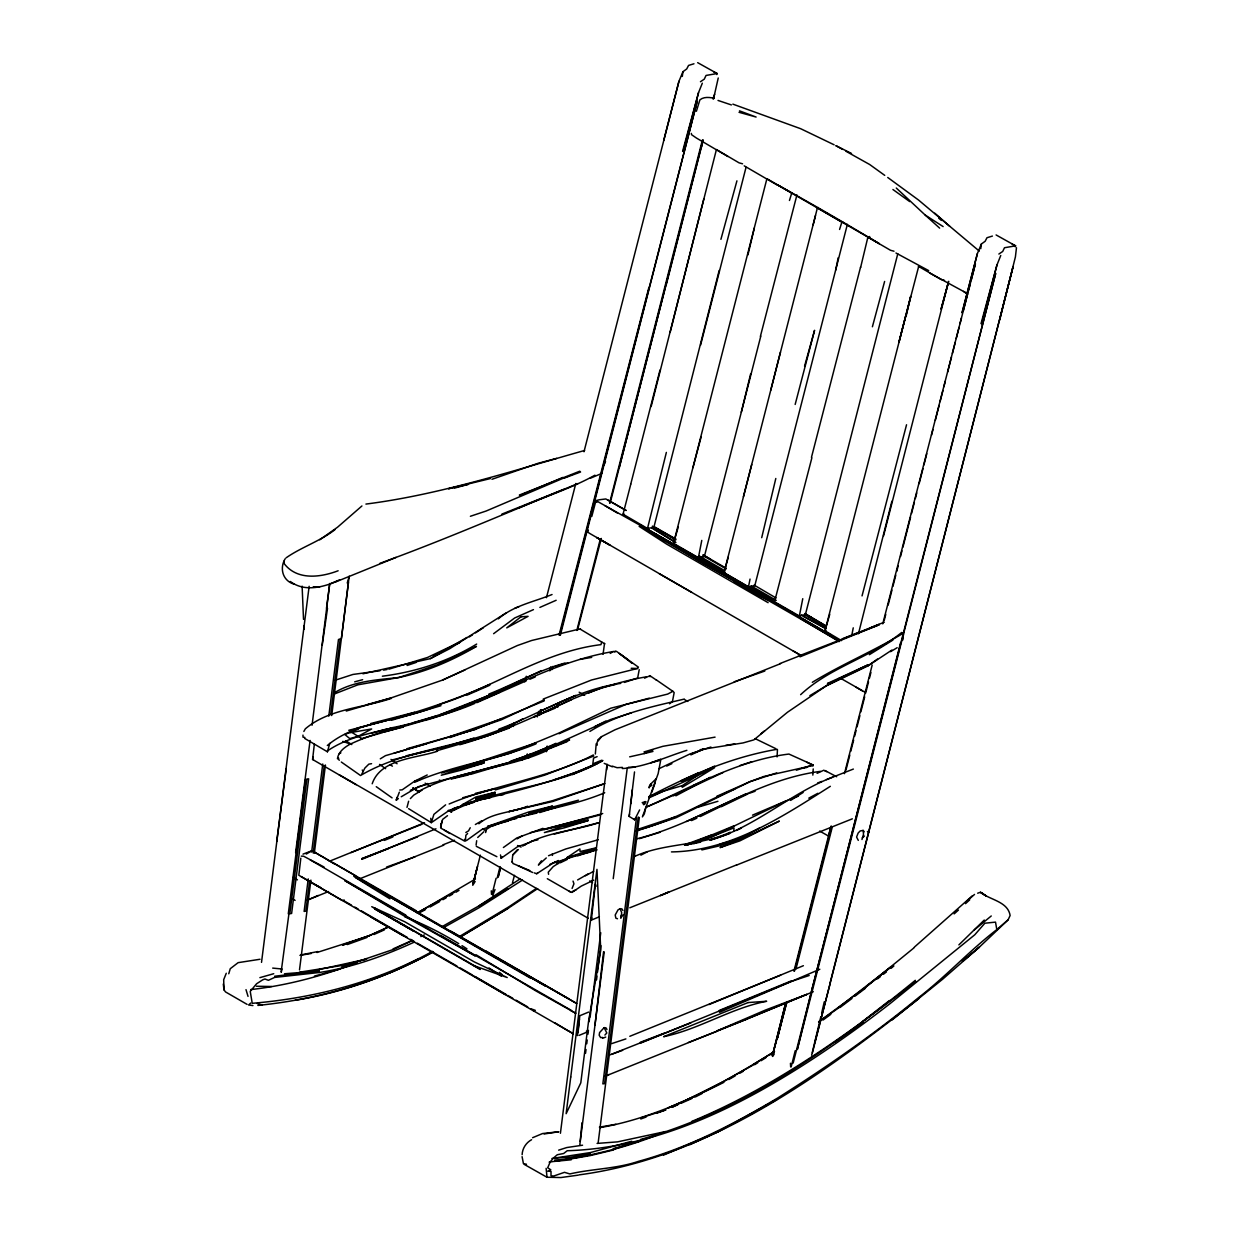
<?xml version="1.0" encoding="UTF-8"?>
<svg xmlns="http://www.w3.org/2000/svg" width="1240" height="1240" viewBox="0 0 1240 1240"><rect width="100%" height="100%" fill="white"/><g stroke="black" fill="none" stroke-linecap="round" stroke-linejoin="round"><path stroke-width="1.5" d="M637.251 678.125L624.449 682.418M623.069 914.81L620.868 917.91L620.884 916.066M903.433 635.361L903.449 633.64L901.666 632.493C870.542 657.603 829.948 667.213 800.621 694.679M812.944 765.933L812.96 764.894L788.935 754.06C737.475 760.306 692.726 786.811 646.025 807.163M440.897 826.708L441.874 821.144M606.949 1029.464L605.972 1027.851L604.159 1027.635L606.81 1032.982L604.918 1035.028M622.929 910.516L621.938 908.904L620.124 908.672L621.705 912.779L620.868 917.91M699.329 774.24L682.279 785.649L682.232 787.307L714.643 767.684L649.062 797.847M476.082 845.029L476.687 840.72M546.127 1168.328L547.011 1177.256L560.899 1177.551L578.104 1175.163M248.031 996.387L246.001 989.644M577.406 1035.617L579.824 1015.715L588.613 1012.088M432.481 951.375C377.038 981.925 314.728 998.091 252.231 1003.315L250.232 991.38L256.587 983.77L262.725 979.832L264.926 978.995L268.382 980.313L274.598 977.43L319.067 972.516L319.161 970.998L284.471 973.772M812.836 775.109L813.223 768.924M809.178 975.508L791.229 981.46L719.603 1010.863L719.51 1012.305L819.826 969.246M579.452 1019.048L578.042 1032.657M733.786 830.846L734.034 827.855L693.951 843.603M711.249 837.093L786.284 800.808L798.436 796.142M579.87 1144.505L581.979 1122.804M589.186 1021.667L589.822 1014.924M633.966 819.299L634.648 819.779L629.176 816.416L634.524 771.931M512.275 861.676L512.957 863.521L529.806 870.558M495.736 824.414L481.988 829.421L466.55 840.503L464.411 840.968L440.867 828.165L440.944 823.779M630.865 803.691L632.338 789.756M309.147 586.288L261.516 962.364M313.472 759.841L312.589 759.438L314.34 744.202M606.639 769.978L607.244 764.367M613.242 878.679L627.254 767.963M485.661 832.567L485.971 829.762L491.924 825.747L519.436 816.835M331.716 715.542L349.2 576.228L347.231 583.033M777.062 756.896L777.464 749.596M560.418 1133.283L606.98 764.584M902.89 639.918L903.247 636.88M326.492 608.236L329.747 583.466L312.062 725.23M596.207 743.736L595.339 754.013M341.45 638.368L348.456 582.505M286.269 768.568L276.69 841.526M305.505 779.542L288.285 913.849M300.824 858.173L298.825 875.254L342.364 900.504M322.757 763.995L311.628 852.066M328.801 716.115L338.474 639.514L340.225 638.864L330.739 714.085M308.233 878.881L304.126 911.431L305.846 911.137L309.644 881.129M313.193 852.996L324.26 765.483M310.915 880.09L299.507 969.851M314.309 853.229L325.454 765.018M585.528 1053.349L586.024 1049.521M586.737 1043.785L587.218 1039.957M587.946 1034.207L588.427 1030.378M590.132 1016.971L600.749 932.728M596.533 979.879L597.014 976.066M597.494 972.269L600.857 945.609M603.57 951.762L594.968 1025.279M580.258 1141.42L604.221 951.995M636.461 817.718L602.841 1083.899L604.562 1083.59L638.244 816.959M598.222 1142.303L639.329 817.47M302.963 735.103L303.025 737.196L304.87 737.413M281.139 972.036L288.92 913.865M660.75 759.841L658.146 773.636L642.413 816.912M295.601 852.577L310.093 740.435M522.133 1154.688C522.35 1148.457 526.101 1142.66 531.572 1139.715M588.349 530.085L587.915 532.255L590.147 533.696L800.234 655.061M682.31 76.415L682.946 71.703L686.712 68.96L688.557 65.425L693.966 63.782M980.747 248.713L981.382 244.001L985.149 241.273L986.978 237.724L992.403 236.081M440.572 827.375L442.618 819.408L447.5 815.672M604.531 643.343L603.058 654.332M629.176 816.416L629.517 813.982M322.245 645.125L327.5 608.329M285.154 558.79C279.233 568.587 282.89 581.079 294.392 584.241M599.4 916.779L591.356 920.096L591.697 917.755M312.589 759.438L313.007 756.865M465.403 840.643L465.884 835.218L467.62 833.543M281.341 972.036L281.914 968.952M637.779 677.319L639.22 669.662M718.239 77.996L713.496 98.983M789.446 200.477L791.755 193.037L766.909 178.684L673.521 543.353L698.384 557.706L701.778 540.408M811.875 457.824L774.519 601.803L799.366 616.001L802.76 598.703M851.896 634.771L853.244 627.843M847.37 224.363L754.742 585.869L748.48 586.768L750.045 579.08M835.667 270.227L838.193 257.734M861.971 839.527L863.521 834.241L863.118 830.397L860.141 830.986L858.158 833.016L856.577 837.062L858.297 840.363M396.909 797.382L396.304 800.188L399.327 792.189M702.321 83.189L698.538 92.628L683.178 151.543M906.223 315.751L910.656 296.484L898.985 342.07L918.793 265.964M811.626 1055.178L820.818 1016.754M821.686 1013.002L824.274 1001.78M1000.758 255.487L996.976 264.926L981.615 323.841M666.361 452.414L647.497 528.472L623.038 514.197L630.788 484.158M644.366 813.765L645.808 807.581M775.806 478.485L761.716 537.679M514.476 875.347L512.476 882.74M747.937 254.913L754.323 228.005M812.463 1052.636L1013.096 266.585L829.793 984.111M860.576 267.623L867.891 237.135L869.69 236.53M651.155 406.534L716.425 149.544L739.056 162.843L742.543 163.788M670.158 332.304L703.839 198.865M741.303 412.222L750.634 373.876M500.449 867.798L498.17 877.083L500.557 867.752M786.144 1002.804L777.511 1038.082L786.532 1002.633M477.214 867.411L473.184 883.5L480.361 855.182M492.048 894.396L496.062 878.308M647.497 528.472L653.868 527.341L719.154 270.506M791.197 1066.819L795.212 1050.729M497.256 877.843L500.077 866.574M666.407 284.255L703.158 140.105M701.282 147.576L703.126 140.228M714.659 94.287L712.907 98.812M813.177 224.719L817.377 207.901L818.354 207.545M891.885 501.255L858.437 633.779M999.719 319.889L1015.405 256.913L1016.474 247.737M580.351 629.222L604.779 643.839M785.618 1003.238L772.659 1054.604M785.695 1002.865L772.318 1056.015L787.028 1001.718M473.075 883.934L477.509 866.435M815.486 215.512L724.021 572.648L748.48 586.768M770.722 390.321L780.441 352.175M883.531 535.975L948.631 281.325L941.052 309.178L948.197 283.014M793.166 1063.052L900.596 642.739M663.726 140.43L678.947 81.313L682.946 71.703M583.994 451.748L678.947 81.313M682.589 151.327L698.538 92.628M538.47 715.356L539.415 711.636M549.894 670.669L550.839 666.95L549.8 670.623M560.387 635.097L697.252 101.091L559.721 635.19M702.382 140.074L609.568 503.114M619.333 467.418L666.159 284.363M702.77 140.88L610.189 502.99M630.773 484.003L659.99 370.078M700.569 345.154L746.031 167.323M760.802 336.102L704.367 556.496L698.384 557.706M884.616 281.449L872.402 326.771M897.776 253.828L805.334 614.792L799.366 616.001M862.048 595.898L906.548 424.762M962.163 312.728L977.384 253.611L981.382 244.001M793.926 971.215L831.048 826.088M844.455 773.667L872.185 665.058M882.756 623.86L975.399 263.763M977.384 253.611L962.023 312.604M794.623 970.874L831.575 826.382M845.974 770.071L849.803 755.067M850.764 751.316L853.647 740.048M854.608 736.296L856.049 730.67M857.01 726.919L859.878 715.65M860.839 711.9L864.683 696.88M865.644 693.129L868.527 681.876M869.473 678.125L870.914 672.483M931.535 435.132L932.961 429.552M935.332 420.267L939.13 405.403M940.075 401.683L942.927 390.538M943.873 386.818L945.298 381.254M947.67 371.969L951.468 357.104M952.413 353.385L955.265 342.24M956.211 338.52L959.062 327.376M960.008 323.656L961.434 318.091M884.337 620L885.763 614.389M888.15 605.043L891.963 590.101M892.924 586.365L895.776 575.159M896.737 571.423L898.163 565.827M900.55 556.481L901.976 550.87M902.937 547.135L910.563 517.25M911.524 513.515L914.376 502.308M915.337 498.573L916.763 492.962M919.15 483.631L922.963 468.689M923.924 464.938L926.776 453.732M796.002 968.797L832.226 827.235M981.026 323.625L996.976 264.926M513.314 726.47L514.275 722.75M524.814 681.83L526.256 676.25M546.452 597.68L575.81 483.461M648.908 287.37L559.054 635.144M539.075 715.356L540.516 709.776M528.767 757.935L529.728 754.214M539.772 715.201L541.214 709.621M546.003 750.076L546.964 746.341M557.086 707.11L558.046 703.375M576.832 630.447L600.423 538.687M546.39 751.704L547.351 747.968M557.954 706.816L558.914 703.08M577.452 630.308L601.292 538.454M743.411 496.791L751.719 464.535M811.456 457.389L860.576 267.019M963.341 310.635L967.68 293.787M968.641 290.051L970.083 284.425M971.06 280.69L975.399 263.826M905.913 315.239L825.003 630.804L841.526 640.615M814.742 1042.871L830.025 983.971M546.267 750.029L547.243 746.279M557.519 707.017L558.496 703.282M795.166 404.442L814.572 330.305L804.559 366.219M796.933 194.928L760.384 336.412M591.79 516.46L595.975 500.588L599.23 499.782L605.802 498.961L626.029 510.415M692.943 467.713L701.143 436.883M526.271 757.64L527.264 753.936M537.277 716.921L538.78 711.357M736.932 180.839L720.921 239.32M831.033 826.925L828.429 835.993L819.655 831.079M728.298 557.116L724.021 572.648L724.966 572.214M601.679 642.041L600.951 644.645C543.136 651.682 494.977 686.789 440.51 704.15C404.364 721.664 358.81 719.061 327.313 745.519M678.296 526.845L673.521 543.353L674.482 543.058M829.762 614.296L825.003 630.804L825.949 630.509M228.764 973.757L230.253 968.719L238.111 962.659L260.012 959.264M551.862 669.678L552.854 666.423M696.4 111.259L699.871 99.882C703.762 96.581 709.59 97.231 714.225 98.317M839.573 229.462L841.867 222.1L842.921 222.162M337.683 757.904L339.264 760.29M651.775 792.283L655.123 782.952M492.822 895.327L494.993 889.545M517.282 849.834L512.755 854.918L511.996 862.265M458.552 806.852L448.307 811.007L431.318 822.663L433.892 814.37L445.625 804.837M716.782 74.54L717.169 73.547L697.671 62.651M1015.219 246.838L1015.607 245.846L996.107 234.949M572.089 888.413L573.934 883.826L573.035 881.098M604.113 464.876L605.523 461.543M474.904 703.343C434.45 720.859 389.376 725.663 349.634 744.434C344.069 747.627 338.458 751.936 337.42 758.71L338.737 758.275M329.778 743.365L327.438 751.796L327.438 750.913C346.317 738.017 368.76 733.398 390.755 728.407M361.832 773.993L364.87 768.072L368.853 764.135L371.566 763.685M634.648 819.779L639.607 809.937M226.269 973.26L223.696 979.678L223.975 989.83L225.54 991.938L247.101 1004.385M408.627 801.241L406.999 807.41M470.239 827.746L468.55 830.862L465.821 832.521M866.419 689.936L864.699 692.044L839.48 677.644M472.75 885.298L475.137 881.485M772.691 1056.449L774.271 1053.923M543.213 699.081L591.542 680L637.531 668.468L638.399 667.151L619.333 653.464L632.136 663.4M892.149 1019.916L942.632 979.228L979.429 947.066L1008.12 919.816L1010.12 915.507C1007.857 901.341 989.768 899.976 980.437 892.273L977.663 893.203M464.117 840.549L465.264 839M801.288 618.993L839.093 641.638M500.479 854.934L501.161 858.235L502.076 857.041M780.58 663.648L614.978 729.802L601.571 736.622L597.014 742.311L597.231 745.147M809.875 695.625L826.398 685.736L867.613 666.097L891.901 650.054M477.725 837.465L483.848 831.73M541.462 860.793L538.393 865.071L546.267 857.956M410.378 798.591L413.742 795.119L422.111 790.097M645.11 801.521L643.142 803.551L643.576 804.667L644.645 804.279L645.947 801.66L642.165 802.621M649.156 787.943L649.745 785.013L656.022 778.86M525.016 844.797C546.856 832.118 574.507 830.8 598.439 822.802L554.296 834.101M478.873 823.779C492.079 812.309 511.934 812.851 527.62 806.217M629.812 907.788L736.746 864.854M958.892 944.88L984.265 920.034M303.862 731.445L305.35 728.81C329.22 708.614 362.871 708.056 391.406 698.384M966.379 901.604L974.532 894.428M512.755 854.918L518.351 849.571M865.861 666.19L826.398 685.736L787.493 712.24L753.904 739.861L743.07 742.931L700.15 749.689M250.697 1003.036L248.62 1004.989L252.929 1005.562M996.821 929.582C969.448 950.662 946.012 976.438 918.546 997.627C874.029 1034.207 826.63 1067.113 777.914 1097.85C733.971 1124.045 688.091 1147.852 638.491 1161.338C616.218 1168.917 592.519 1168.669 569.857 1173.939L564.495 1172.327L553.8 1176.001L550.994 1175.799L551.025 1171.428L547.77 1171.149L550.823 1169.801L547.692 1167.785L550.235 1161.849L553.505 1157.974L557.303 1154.735L563.642 1153.51L567.238 1150.736C654.503 1148.007 734.746 1109.134 806.946 1062.773A1048.854 605.57 -60 0 0 890.475 1003.284L974.779 934.774L984.87 923.211L995.519 922.126L996.821 929.582L1008.12 919.816M286.053 557.876C301.32 547.15 319.951 541.307 334.94 529.682M965.51 903.666L969.726 899.822M972.253 895.885L914.345 947.159M642.832 815.78L643.886 814.835M954.134 913.896L958.458 910.052M534.269 872.882L536.672 873.751L537.835 872.712M570.803 1010.615L575.887 1013.312L535.882 990.915L476.082 954.785M597.618 740.079L601.571 736.622M991.256 915.973L974.299 929.907M962.968 961.077L979.429 947.066L962.147 961.077M862.343 837.822L864.451 836.024M644.552 678.156L649.171 676.064M891.018 968.378L893.901 965.96M818.571 1021.853L865.443 987.443L914.128 947.732M915.322 980.313C833.172 1047.366 743.938 1110.466 640.63 1139.42M361.925 505.967L337.512 527.232L319.781 539.788M918.809 998.68C818.741 1077.436 708.707 1157.524 579.126 1174.869M760.988 733.739L764.63 730.794M915.833 981.522C846.176 1035.338 773.636 1087.604 691.812 1121.394M838.659 1007.531L891.033 966.766M396.304 800.188L398.35 798.576M865.675 987.055L891.684 966.565M862.854 1021.233L889.421 1000.541M877.471 978.902L880.477 976.562M883.485 974.221L886.491 971.896M830.335 786.315C782.254 816.881 730.593 851.12 671.46 851.911M498.325 618.869C513.453 605.632 533.929 601.88 552.048 594.518M503.393 847.509L516.801 837.961L542.934 828.351M840.038 1007.5L851.988 998.448M854.98 996.185L865.443 988.265M493.613 633.702L514.615 618.016L533.448 609.63M501.161 858.235L517.359 846.843L531.123 841.898M823.035 1020.055L830.785 1014.336M867.613 666.097L877.471 659.076M571.95 892.459L581.265 886.104L593.712 880.152M818.726 1021.837L839.216 1007.485M835.326 1041.817L863.412 1022.396M560.356 862.761L567.099 859.537M450.895 811.72C498.248 787.369 555.505 787.632 602.532 760.771M591.015 851.942L566.897 857.677L579.886 848.904L580.087 851.554L596.269 847.804M700.429 81.747L704.258 79.174L706.056 75.439L717.169 73.547L713.853 71.982M998.866 254.045L1002.695 251.472L1004.493 247.737L1015.607 245.846L1012.29 244.296M334.149 692.928C353.509 680.946 376.898 679.954 398.893 677.49C426.389 671.801 452.29 660.533 476.454 646.396L437.302 664.811L417.493 671.476L398.893 677.49L357.787 684.852L333.963 694.152M519.947 878.99L478.795 905.975L441.456 926.977M522.474 880.074L479.151 907.68L443.424 927.675M536.378 888.413L508.71 906.905L459.451 936.495M460.954 936.619L508.4 908.145L537.679 888.584M585.435 875.735L593.65 871.348M453.654 810.278L462.086 805.24M401.249 796.762L418.469 786.671L508.431 762.662L557.163 743.706L610.452 719.587L631.284 712.876M519.452 507.764C544.468 496.729 571.036 488.498 594.952 475.199M505.811 613.134L449.578 648.784L430.342 658.626L362.933 673.8M469.356 636.88L472.456 634.865M475.555 632.834L483.321 627.765M427.226 774.969L414.625 781.2L402.179 789.849L399.761 790.035M418.159 791.632C457.901 769.777 506.168 769.621 547.305 750.386M790.609 800.404L803.148 792.453M475.447 878.99L417.71 912.81M869.333 654.705L892.924 640.042M754.571 1064.757L757.795 1062.742M761.019 1060.743L765.839 1057.736M770.675 1054.744L773.9 1052.729M812.324 682.31C841.371 664.547 872.929 651.31 902.209 633.872M380.293 758.833L385.469 755.656L426.467 743.798M610.189 653.418L613.226 651.558L616.528 651.372L627.874 659.634M449.143 804.001C495.675 784.222 547.941 778.596 593.371 754.943M508.4 908.145L460.211 937.037M668.515 1107.94C705.405 1092.673 740.156 1072.786 774.039 1051.784M753.316 1064.478L774.55 1051.52M430.342 658.626L466.938 637.453M577.623 879.935L588.566 873.658M890.584 651.667L897.14 647.699M437.534 751.192C416.346 758.431 380.634 758.601 372.202 783.773M455.808 892.288L459.032 890.366M532.596 1137.716L542.562 1133.546L558.79 1131.748L544.143 1133.98M365.924 504.075C440.696 494.528 512.337 470.797 584.629 450.461M478.795 905.975L508.028 888.708M517.096 838.876L522.087 835.93M817.082 773.341L823.918 770.179M306.249 854.081L311.984 850.718L355.678 875.843M475.354 824.507L481.849 820.771M620.124 908.672L618 909.896L615.211 914.98L615.846 918.158L617.489 918.763M604.159 1027.635L599.602 1032.548L599.168 1035.198L600.61 1037.585L602.562 1037.446M747.472 1116.17L777.093 1099.09M462.365 804.713L475.85 797.026L495.256 792.267L475.757 798.25L495.147 793.585L475.664 799.474L495.024 794.902L462.365 804.713L473.571 802.528M430.017 907.045L439.689 901.542M442.913 899.698L446.137 897.853M449.361 896.024L452.585 894.179M728.794 1079.544L735.227 1075.87M740.063 1073.112L743.287 1071.267M454.274 892.397L417.136 912.857M777.418 1099.167L718.875 1131.407L663.415 1155.184M753.005 1065.113L724.16 1081.234L672.421 1106.979M456.661 644.196L459.854 642.429M522.644 846.083L525.636 844.424M675.862 795.816L710.101 777.341M701.856 849.912L720.269 845.665L740.048 838.566L759.639 827.979M433.24 951.777C379.409 981.879 319.099 999.238 257.874 1005.423M433.411 951.824C390.368 975.399 343.604 992.341 295.12 1000.262M808.774 798.157L817.873 793.306M669.538 703.793L672.437 701.577L674.173 692.556L672.886 691.316L667.663 694.09L610.902 708.164L558.93 733.042L510.167 753.238L441.533 773.016M721.184 806.729L748.154 793.817M476.671 644.056C447.935 661.602 415.695 671.956 382.37 676.203M640.879 855.166L647.28 851.834M556.156 600.269L539.88 607.414M414.718 782.269C453.499 764.863 496.744 760.136 535.99 743.861M648.876 796.654C689.595 775.418 731.646 757.051 777.093 749.301M832.629 777.17C789.539 793.693 754.974 827.56 709.822 840.255L729.647 833.59M418.454 913.26L425.18 909.804M695.33 1096.966L702.057 1093.51M491.784 826.429C528.023 811.177 568.416 808.154 604.717 792.748M544.096 699.841L501.379 719.774L449.918 737.568M572.508 774.613L602.454 760.864M417.555 912.81L426.095 908.517M594.611 726.656L605.926 720.998M635.965 831.188L676.001 817.749L750.061 781.634L763.98 776.426L813.254 765.421L806.884 762.244M391.406 972.284L418.795 958.691M354.702 681.83L362.623 679.675M459.466 642.258L427.49 657.479L388.849 669.182M700.29 816.555L734.839 799.521M673.366 795.785L723.029 772.551M558.357 860.513L549.739 864.528M396.056 557.396L336.459 581.607M339.264 753.641L340.861 752.866M448.307 811.007L456.614 807.519M659.107 768.645L689.982 753.951L710.923 747.038M820.43 771.373C754.261 779.913 700.259 823.36 636.12 838.984M746.062 793.771L686.557 821.485M723.958 1082.303C684.542 1101.988 643.746 1120.139 600.036 1127.61M589.884 731.429C618.745 713.418 651.837 706.8 684.294 699.066M637.422 830.102C671.863 821.717 702.351 802.59 734.824 789.012M389.531 728.221C443.254 718.193 492.512 694.106 541.353 670.623M412.3 940.602L393.483 949.422L341.868 966.921M572.183 891.591L576.15 889.731M682.109 781.262L714.612 766.103M420.841 936.587L424.282 934.976M433.643 655.712L438.681 653.371M534.332 716.952C569.827 698.895 606.701 683.643 646.087 676.87M692.928 785.773L709.466 778.069M736.359 830.474L741.396 828.134M689.827 1144.706L718.239 1131.485M716.751 796.312L750.061 781.634L776.721 772.923M666.686 766.057L671.879 763.669M681.179 780.689L698.802 772.613M620.775 683.364C577.143 689.425 539.555 714.085 498.852 729.182M571.687 699.608C535.153 716.488 498.558 733.708 459.73 744.744M690.882 754.881L703.638 749.038L690.634 754.199M536.672 873.751L552.947 863.164L576.011 855.848M346.27 711.032L390.166 698.229L442.587 680.062L517.359 645.544L531.619 640.507L580.46 628.804M476.733 702.693L526.396 680.745M388.26 927.101L368.9 935.89L316.928 952.521M691.533 820.601L696.803 818.214M556.032 743.287L533.665 753.424L510.818 761.05M343.077 945.066L369.753 935.456L388.523 926.962M442.587 680.062L464.954 669.988M554.202 707.745L534.735 716.519L555.412 708.071M614.544 651.868L615.691 651.357M544.221 700.879L475.571 729.29L393.979 753.254M542.546 710.055L575.236 695.547M667.802 892.288L660.439 895.59L668.794 892.087M410.316 790.33L427.583 783.525M602.764 760.461C565.146 778.937 524.35 788.966 483.91 799.041L491.071 797.413M470.394 516.274L486.111 511.035L579.808 471.185L519.343 495.07M425.336 720.409C489.707 701.902 546.561 662.579 613.226 651.558M673.986 795.073L647.234 806.744M373.922 934.526L384.369 929.876M414.563 941.982C384.152 955.947 352.269 967.479 319.067 972.516M752.525 815.145L786.284 800.808M672.7 1107.01L677.923 1104.701M681.396 1103.151L691.843 1098.516M339.667 579.808L330.181 583.854M393.049 948.895L412.161 940.432M559.023 733.724L626.029 704.351L649.233 698.167M361.879 859.351L435.969 828.785M548.529 855.724L565.796 848.966L598.3 839.744M349.897 731.321L357.942 727.833L415.09 712.938M466.922 695.175L489.846 685.224M668.019 1107.925L696.322 1095.633M349.974 732.701L371.644 728.965L358.252 736.265L349.773 738.591L344.798 734.499L358.5 729.011M522.66 718.89C472.192 747.534 409.836 746.387 360.53 775.511L341.31 762.027M569.129 740.048L521.389 759.918M529.929 679.226L535.231 676.947M605.538 1076.01L608.964 1074.522M489.63 684.403C444.525 704.8 396.738 718.596 348.765 730.283M560.108 702.15L575.871 695.392M308.822 899.48L318.169 895.466M682.139 791.368L688.929 788.454M488.514 695.547L439.332 714.938M477.261 701.793L499.89 692.168M569.61 740.063L520.257 759.546L470.518 774.411M597.091 763.747L579.545 771.171L553.831 779.945M629.672 756.834L644.134 753.579L652.891 749.89M796.328 770.226L812.96 764.894M520.103 495.427L562.945 477.4M590.178 478.314L601.71 473.447M790.903 981.041L719.278 1010.445M501.859 514.12L563.596 489.397M640.6 1043.104L719.603 1010.863M745.504 1019.513L813.301 991.705M745.891 1019.513L806.775 994.402L765.545 1010.011L717.201 1030.827L745.891 1019.513L605.197 1076.196M579.064 1035.4L587.837 1031.757L586.396 1031.168M709.048 1004.54L803.38 965.712M577.902 483.585C512.043 510.493 446.71 539.059 379.874 563.347M567.067 741.675L519.994 760.384M800.001 656.828L879.191 624.774L798.188 656.193M424.514 822.771L329.36 861.288M648.954 797.087L663.075 791.275L682.279 785.649M734.189 825.778L687.084 845.045L711.295 836.52M593.836 756.013L544.949 775.062L495.473 789.88M601.71 760.229L592.813 763.871L593.588 758.043L597.122 756.663M328.585 891.545L307.272 900.147M588.628 692.99L601.803 687.642L615.35 684.558M421.755 824.337L350.935 852.609M571.408 774.396L592.519 765.855M359.476 878.896L443.827 845.122M384.385 840.395L392.832 836.969M736.482 865.117L852.345 818.818M488.87 694.075C514.352 683.968 538.331 670.421 564.929 663.059M634.648 856.406C664.888 842.72 699.841 846.191 730.205 832.241M602.562 1038.33L605.725 1037.059M690.866 1022.891L608.856 1055.333M826.46 779.619L853.368 769.064M780.689 975.152L629.812 1036.299M842.348 638.802L858.746 632.276M858.499 632.524L878.974 624.371M656.317 1135.282C622.093 1149.155 585.528 1156.672 549.119 1162.159M335.327 680.187L352.935 674.452L379.983 670.763M442.897 844.859L454.538 840.255M871.255 627.44L884.352 622.154M688.464 1042.452L716.968 1031.277M779.743 663.632L798.002 656.487M650.675 762.941L660.548 759.252M486.157 736.296L511.732 726.5M569.393 857.708L563.921 859.801L553.288 866.543L548.282 872.17L548.591 874.309M302.994 854.143L311.984 850.718M686.882 750.324C665.648 756.912 644.754 767.343 622.31 768.537M640.274 1042.282L663.943 1033.307M388.802 848.501L361.77 858.7L417.555 836.891M344.224 900.023L343.232 900.395L351.524 905.185M535.323 1010.352L531.014 1008.802M564.355 478.051L580.583 472.021M514.957 608.173L519.018 606.67M817.672 782.952L821.732 781.448M534.347 753.114L508.431 762.662L483.182 769.591M250.635 989.598C287.277 985.505 323.036 975.849 357.399 962.596M613.288 1149.402L652.705 1136.367M684.852 844.735L711.093 835.155M577.282 855.988L596.239 849.663M347.355 944.554L366.931 937.487M611.816 1054.233L622.635 1050.311M640.786 1118.976L646.118 1117.054M656.797 1113.195L665.694 1109.971M386.554 867.07L415.043 856.809M365.056 981.568L391.825 971.959M501.317 718.89L449.748 736.622L407.092 748.681M509.5 728.035L485.475 736.591L436.294 750.913M535.913 742.977L460.924 767.514M734.22 681.798L764.817 671.042M342.565 945.051L369.753 935.456M749.828 793.104L755.114 791.244M675.878 816.649L637.112 829.576M491.97 479.291L538.098 463.295L556.698 458.366M336.8 581.312C322.276 587.496 304.079 591.961 290.346 581.498M564.091 825.871L544.375 832.582L564.154 827.886L588.148 820.616L564.122 826.693L588.148 819.749L530.41 832.645L600.284 814.882M407.107 665.477L416.113 662.455M259.888 977.647L273.73 973.71M558.651 1150.147L566.804 1147.543L582.552 1145.217M471.758 802.559L484.204 798.436M596.285 848.145L566.897 857.677M611.723 1043.6L625.89 1038.903M602.702 813.533L544.159 829.482M740.079 765.499L751.889 761.701M641.08 1117.813L665.71 1109.893M440.975 705.7L391.36 720.316M631.687 1141.249L590.519 1152.549L551.939 1158.486M639.406 838.674L660.161 832.257M473.913 738.079L448.415 745.875L391.731 760.043M414.625 781.2L419.911 779.572M623.038 514.197L623.999 513.918M413.68 722.548L437.503 715.48M643.979 751.952L662.873 746.325L715.077 737.134M539.71 812.572L578.445 800.188L528.783 813.316L552.606 806.077L528.798 811.952L487.444 826.491L507.393 820.679M698.74 806.961L717.929 801.288M591.961 851.353L597.076 849.849M384.338 732.111L426.064 720.006M361.29 738.699L382.524 732.639M554.978 666.438L567.718 662.811M449.748 736.622L475.571 729.29M453.825 808.31L461.032 806.263M464.628 805.24L470.038 803.706M719.929 844.223L740.048 838.566M314.433 976.097L340.117 968.982M613.211 1148.596L638.894 1141.466M454.661 488.079L468.518 484.267L448.477 488.762L490.498 478.547M366.994 704.63L390.166 698.229M371.272 733.259L387.702 728.732M497.581 823.918L508.617 820.957M651.976 762.429L659.835 760.399M370.621 723.556L414.625 712.271M451.438 778.503L470.75 773.636M448.136 746.248L406.224 755.811M470.611 802.327L482.252 799.459M383.253 732.003L403.217 727.12M462.69 797.754L495.256 788.64L475.478 793.337M644.134 753.579L652.953 751.456M613.692 1149.929L590.504 1155.541L570.322 1158.997L554.621 1160.035M451.081 779.061L468.751 774.83M665.586 1131.531L617.52 1141.87L597.076 1143.42M518.894 817.207L536.92 813.037M338.132 570.772C320.664 577.421 297.244 580.63 284.301 563.782L283.976 561.178M500.014 795.382L503.595 794.577M509.206 820.152L516.305 818.571M531.293 841.278L537.928 839.805M318.882 969.602L366.808 959.047L341.635 965.526L299.569 972.191M691.564 843.96L700.693 842.115M301.336 954.831L317.889 951.545M590.24 1153.572L570.447 1157.323L555.474 1157.959M383.532 670.127L387.082 669.507M684.48 845.215L688.029 844.595M599.4 1127.16L615.923 1124.293M580.041 659.37L591.712 657.386M299.925 955.374L311.256 953.482M725.741 745.349L734.716 743.938M274.629 976.237L319.161 970.998M649.032 787.152L651.853 785.277L650.798 784.192M554.528 1161.399L571.237 1159.788M802.357 767.901L806.635 767.56M622.464 767.405L617.071 767.7L612.327 766.134M628.401 767.265L635.035 767.111M894.009 251.224L890.521 250.294L867.891 237.135M944.508 280.38L941.021 279.45L918.39 266.29M256.401 986.25L271.545 986.498M313.301 586.721L319.719 586.892M631.207 668.298L637.531 668.468M272.692 968.099L281.542 968.967M403.279 935.72L307.582 880.385L320.649 887.561M526.473 1164.236L523.435 1163.647L522.087 1156.657M262.121 1005.051L257.083 1003.532M739.025 112.298L756.106 117.041L739.505 110.872M929.721 273.048L967.37 293.524M718.022 100.44L731.399 104.935M732.856 104.129L800.668 128.712L834.117 144.801M342.798 741.38L351.788 744.543L345.697 740.699M473.789 965.604L507.222 977.554L474.254 961.884L404.767 921.77L371.737 906.688L480.159 969.494M604.206 763.375L612.359 766.816M431.318 822.663L408.627 808.682M588.256 918.282L339.125 774.736M824.461 770.675L826.739 771.652M517.561 845.525L521.079 847.091M518.15 865.752L532.642 872.495M775.682 748.604L755.144 738.653M439.379 780.053L440.386 780.549M555.009 862.001L558.202 863.552M851.524 153.466L835.837 145.638L842.611 149.405M301.258 856.158L303.567 856.189L324.043 867.024M928.698 270.63L895.962 253.006M824.957 770.536L836.659 776.736M482.654 829.095L485.925 830.846M826.15 628.386L801.288 614.885M496.884 856.701L476.315 846.331M547.011 1177.256L524.318 1164.438M675.754 539.121L652.596 526.396L675.692 540.036M596.859 502.324L595.975 500.588L701.778 559.829L830.288 634.787L640.413 525.156L700.027 560.325M327.438 751.796L304.653 738.404M734.064 581.188L768.118 602.687L666.732 544.159L639.127 526.365L839.263 641.158M845.99 151.296L869.659 164.501L884.74 175.367M301.026 876.572L307.892 880.431M451.221 931.38L576.662 1003.439M310.202 859.894L405.821 915.074M374.573 908.874L413.989 931.287L374.604 908.238M518.537 970.238L576.461 1003.408M440.417 935.332L571.175 1010.29M609.63 544.933L596.688 537.509L609.971 545.182M684.511 699.562L687.812 701.452M356.144 784.703L313.162 759.81M416.392 910.842L333.885 863.241M573.252 1033.741L533.479 1010.832M841.867 222.1L817.377 207.901M614.668 503.874L626.076 510.43M804.683 613.537L825.824 625.72M659.339 573.764L691.657 592.317M390.244 764.894L392.413 766.15M589.697 880.912L592.534 882.539M568.462 998.665L485.863 950.956M608.065 500.123L614.358 503.75M654.208 526.659L675.738 539.075M726.051 568.137L703.049 554.869M804.869 614.404L826.104 626.665M703.189 555.691L726.159 568.943M754.091 585.079L776.007 597.943M804.435 614.358L825.949 626.789M675.909 542.485L652.395 527.946M699.314 556L724.393 570.478M751.146 585.915L776.225 600.393M856.143 687.255L862.435 690.882M579.173 692.199L584.66 695.361M355.57 877.207L530.255 978.05M374.635 908.099L480.252 969.076M354.857 907.107L358.174 909.029M361.491 910.951L407.34 937.424M410.657 939.331L413.959 941.238M417.275 943.16L456.971 966.068M460.288 967.99L471.867 974.671M475.137 976.562L506.091 994.434M507.749 995.395L512.74 998.262M516.057 1000.184L527.682 1006.896M370.651 916.871L533.572 1010.941M777.712 185.349L744.217 165.85M793.042 650.861L801.412 655.697M290.842 897.93L295.104 900.395M703.328 555.086L709.822 558.837M734.406 580.382L768.8 600.47L699.546 561.255L667.538 541.771M293.121 877.316L297.429 879.842M727.88 156.519L696.462 138.058L691.548 134.68L691.331 133.377M374.666 908.796L381.269 912.687M444.4 830.304L449.795 833.482M472.657 975.353L505.269 994.604M604.857 505.61L617.753 513.267M314.247 851.988L320.524 855.709M568.633 1030.967L573.329 1033.757M811.146 617.257L825.98 626.231M320.835 855.755L333.917 863.676M555.226 1023L568.308 1030.92M867.38 831.498L868.666 832.273M829.762 634.942L839.495 640.894M448.338 810.247L451.577 812.262M351.447 732.127L362.096 738.839M652.287 526.333L653.868 527.341M412.966 788.113L419.244 792.112L413.06 787.788M896.272 188.015L925.226 215.094L943.129 226.579M569.346 891.219L570.865 892.211L547.321 878.711M425.15 783.153L429.986 786.346M392.088 797.878L376.262 786.687M656.611 680.233L649.853 675.661L650.008 676.714M656.13 679.768L672.886 691.316M887.732 177.475L918.546 200.043L979.29 251.1M963.527 291.4L965.945 293.105M379.564 764.413L385.625 768.661M390.988 759.392L397.079 763.747M892.924 189.503L909.711 201.593M938.711 218.194L941.423 220.441M934.805 213.218L949.747 226.331M925.226 215.094L939.641 228.129M863.118 830.397L864.265 831.808M362.251 770.025L363.165 771.59M596.161 886.259L595.355 884.151L591.356 920.096M552.157 854.143L552.497 855.445M303.846 625.875L304.234 629.238M223.309 984.033L223.975 989.83M430.776 818.276L431.101 821.903M790.454 1063.254L790.655 1066.834M491.304 890.832L491.505 894.396M302.111 586.148L303.521 619.38M404.798 916.794A428.42 282.642 68.4 0 1 458.707 943.609M462.024 945.671A428.42 282.642 68.4 0 1 466.969 948.832M499.394 972.346A428.42 282.642 68.4 0 1 502.278 974.687M488.994 967.929A927.83 613.273 68.5 0 1 501.27 976.159M389.903 898.814A3594.28 2331.278 67.1 0 1 355.524 877.595M825.329 628.463A4494.767 3217.707 76.5 0 1 803.365 616.497M774.768 600.594A4494.767 3217.707 76.5 0 1 751.704 587.496M723.757 571.314A4494.767 3217.707 76.5 0 1 700.848 557.798M674.839 542.128A4494.767 3217.707 76.5 0 1 652.116 528.209M306.853 779.247L289.85 913.74L291.617 913.462L308.651 778.798L306.853 779.247M570.741 1077.002L566.138 1113.69L580.8 1082.83L588.504 1021.745L600.749 950.181L596.967 869.364L570.741 1077.002M827.654 683.364L827.499 684.232L868.279 664.718L827.654 683.364M812.262 988.202L797.32 1049.521L995.689 273.404L812.262 988.202M520.939 616.822L506.742 627.874L528.085 616.342L520.939 616.822M779.169 821.174L739.861 840.875L720.053 847.602L740.017 839.588L779.169 821.174M748.092 1002.555L663.632 1036.702C699.468 1029.231 730.763 1008.151 766.661 1001.269L748.092 1002.555M354.81 875.952L353.819 876.324L545.925 986.28L354.81 875.952M604.624 783.649L552.761 801.474L508.818 811.642L552.497 800.699L604.624 783.649M460.831 768.475L441.269 775.217L460.582 770.319L484.22 762.925L460.722 769.218L484.344 762.135L460.831 768.475M982.158 893.11L980.437 892.273L986.048 895.885L982.158 893.11M475.06 955.808L405.433 916.716L344.782 880.586L475.06 955.808M810.851 617.117L805.923 614.312L810.851 617.117M879.098 243.567L777.48 184.884A2844.901 1402.409 53.6 0 1 879.098 243.567"/></g></svg>
